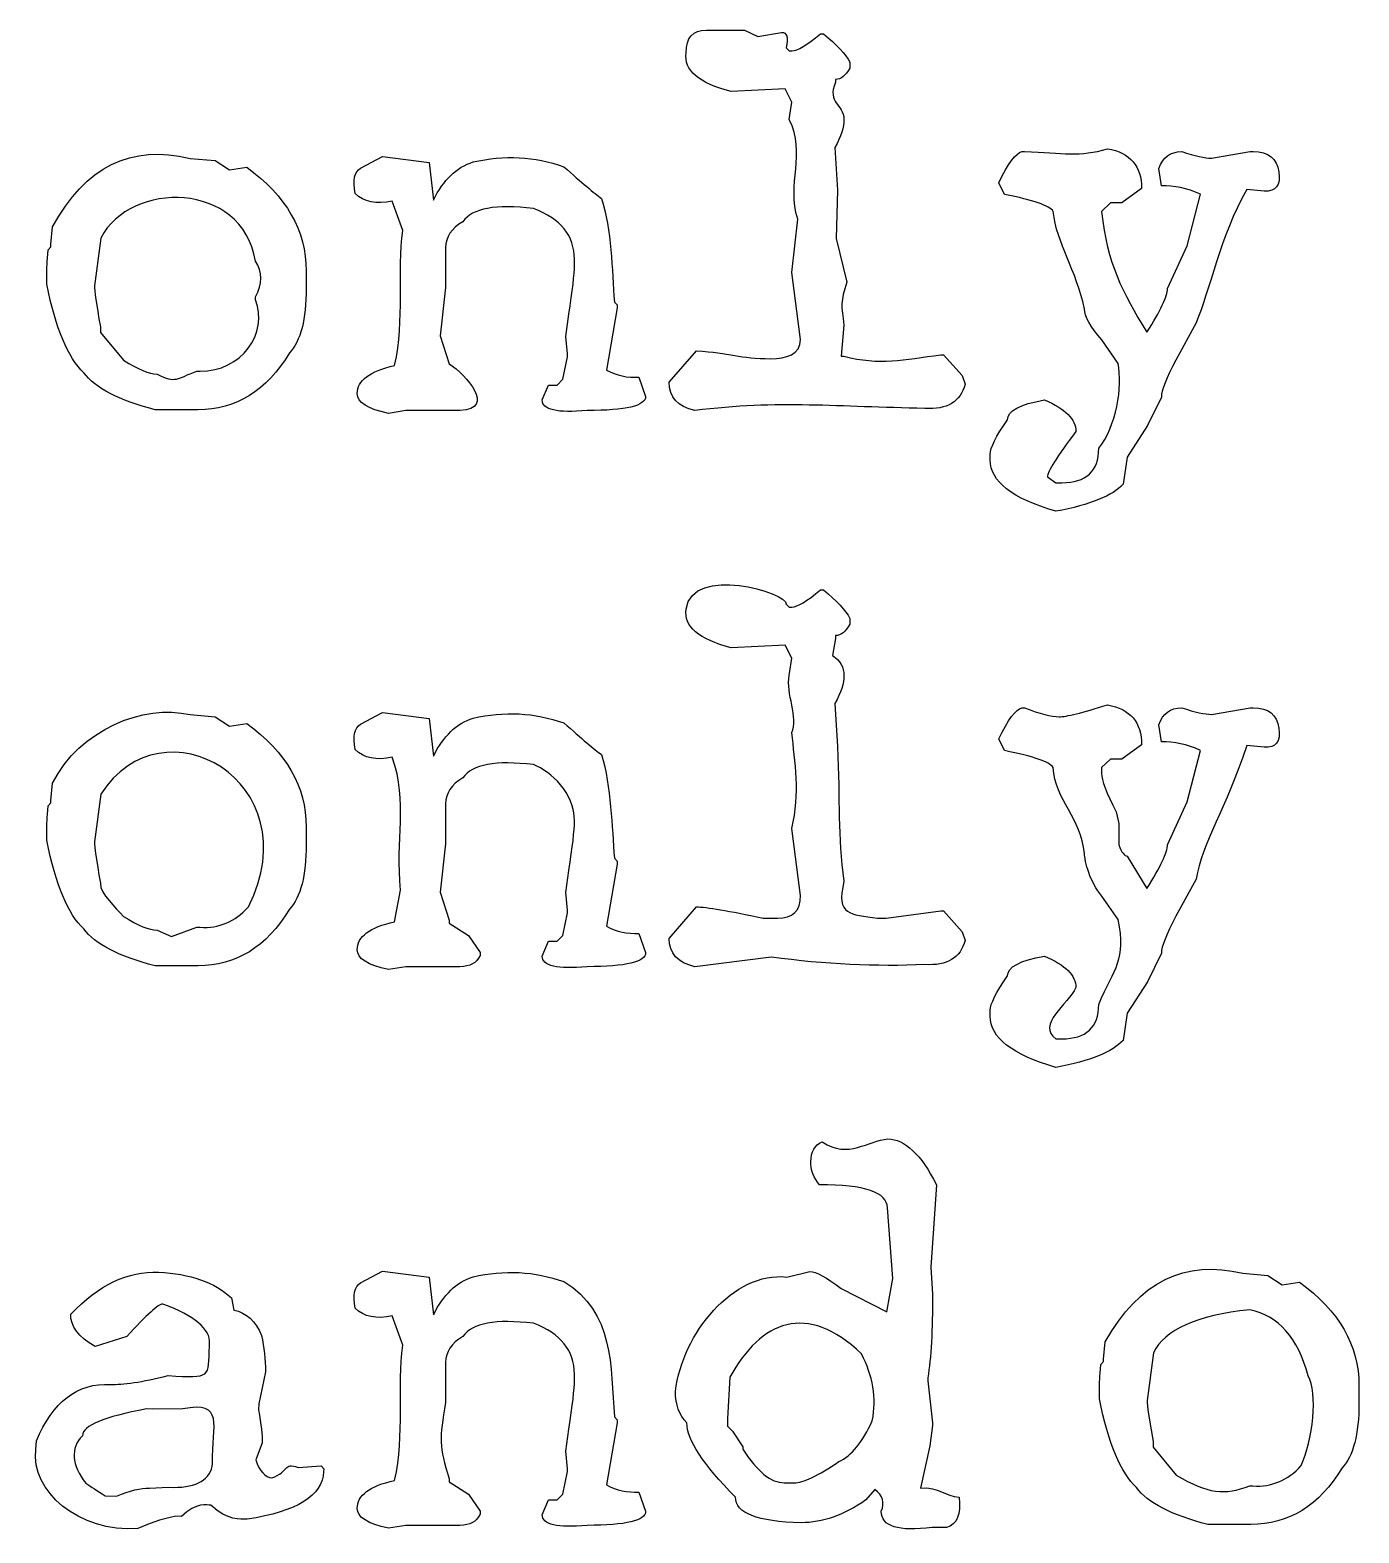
# Model space of a CAD drawing. Extents: x 1 to 11, y 10 to 119.
# Drawn here: x 0.87 to 10.97, y 94.71 to 106.13 of the extents above; entities that cross this region are included whole.
import ezdxf

# ---------------------------------------------------------------- set-up
doc = ezdxf.new("R2010")
doc.units = 0
doc.layers.add('Letters', color=7, linetype='CONTINUOUS')

msp = doc.modelspace()

# ---------------------------------------------------------------- linework, layer by layer
at = {"layer": 'Letters', "color": 7}
for p, q in [((6.014364, 106.127214), (6.303811, 106.127214)), ((6.303811, 106.127214), (6.404314, 106.078973)), ((6.404314, 106.078973), (6.585218, 106.111134)), ((6.880696, 106.101084), (6.902806, 106.101084)), ((6.621399, 105.992541), (6.64351, 105.97043)), ((6.64351, 105.97043), (6.66361, 105.97043)), ((7.103811, 105.883999), (7.103811, 105.839777)), ((6.613359, 105.680983), (6.201298, 105.660883)), ((6.66361, 105.58048), (6.613359, 105.680983)), ((6.995268, 105.753344), (6.995268, 105.731234)), ((6.64351, 105.449828), (6.66361, 105.58048)), ((6.991248, 105.236762), (7.009339, 104.911133)), ((9.0616, 105.226712), (9.0616, 105.226712)), ((2.090634, 105.15234), (2.281589, 105.136259)), ((2.090634, 105.15234), (2.090634, 105.15234)), ((2.281589, 105.136259), (2.390132, 105.065908)), ((3.385218, 105.079979), (3.552052, 105.16842)), ((3.552052, 105.16842), (3.907831, 105.122189)), ((3.907831, 105.122189), (3.939992, 104.836762)), ((8.410344, 105.204601), (8.432454, 105.204601)), ((9.85356, 105.15435), (10.147027, 105.204601)), ((10.147027, 105.204601), (10.169138, 105.204601)), ((2.390132, 105.065908), (2.520785, 105.086009)), ((9.47366, 104.945304), (9.45155, 105.075959)), ((3.345017, 104.887014), (3.345017, 104.887014)), ((7.009339, 104.911133), (7.001299, 104.545304)), ((8.279691, 104.878973), (8.235469, 104.967416)), ((9.320897, 104.923193), (9.170143, 104.814652)), ((9.668635, 104.489023), (9.769138, 104.880983)), ((10.25356, 104.905103), (10.120897, 104.917163)), ((3.706826, 104.605607), (3.626424, 104.828722)), ((9.083711, 104.814652), (9.017379, 104.75033)), ((9.170143, 104.814652), (9.083711, 104.814652)), ((6.66361, 104.286008), (6.707831, 104.690028)), ((1.031337, 104.501083), (1.045408, 104.631738)), ((1.411237, 104.547314), (1.362996, 104.185506)), ((7.001299, 104.545304), (7.081701, 104.211637)), ((1.011237, 104.458873), (1.031337, 104.480982)), ((1.031337, 104.480982), (1.031337, 104.501083)), ((4.032454, 104.474952), (4.032454, 104.171436)), ((9.517882, 104.163396), (9.668635, 104.489023)), ((2.973046, 104.298068), (2.973046, 104.167416)), ((5.011349, 104.34229), (5.011349, 104.386511)), ((1.001187, 104.197567), (1.001187, 104.283998)), ((6.729942, 103.777466), (6.66361, 104.286008)), ((2.587116, 104.078973), (2.587116, 104.101083)), ((4.032454, 104.171436), (3.990243, 103.803597)), ((4.945017, 103.799577), (4.969138, 103.968421)), ((5.334967, 104.016662), (5.254565, 103.5443)), ((5.314866, 104.060882), (5.334967, 104.038772)), ((5.334967, 104.038772), (5.334967, 104.016662)), ((1.409227, 103.871938), (1.409227, 103.829727)), ((7.05959, 103.886008), (7.037479, 103.648822)), ((9.734967, 103.902089), (9.582203, 103.620681)), ((1.409227, 103.829727), (1.584101, 103.618671)), ((3.990243, 103.803597), (4.060595, 103.590531)), ((4.959087, 103.666912), (4.945017, 103.799577)), ((9.142002, 103.594551), (9.019389, 103.773446)), ((4.922907, 103.473948), (4.959087, 103.644802)), ((4.959087, 103.644802), (4.959087, 103.666912)), ((5.730947, 103.451837), (5.937982, 103.691033)), ((7.037479, 103.648822), (7.05959, 103.648822)), ((7.795268, 103.660882), (7.815369, 103.660882)), ((7.815369, 103.660882), (7.958082, 103.502089)), ((2.142895, 103.53626), (2.167016, 103.53626)), ((7.958082, 103.502089), (7.980193, 103.435757)), ((4.766123, 103.317164), (4.814364, 103.429727)), ((4.814364, 103.429727), (4.880695, 103.429727)), ((4.880695, 103.429727), (4.922907, 103.473948)), ((5.501801, 103.490028), (5.552052, 103.343296)), ((9.47165, 103.339274), (9.365118, 103.122189)), ((2.150936, 103.242792), (1.825307, 103.242792)), ((3.728937, 103.236762), (3.598283, 103.214651)), ((4.140997, 103.236762), (3.728937, 103.236762)), ((9.365118, 103.122189), (9.212354, 102.882993)), ((8.171148, 102.860882), (8.171148, 102.905104)), ((9.212354, 102.882993), (9.180193, 102.675958)), ((8.605319, 102.73224), (8.66964, 102.688019)), ((8.66964, 102.688019), (8.713861, 102.688019)), ((6.880696, 101.873722), (6.902806, 101.873722)), ((6.621399, 101.76518), (6.64351, 101.743069)), ((6.621399, 101.76518), (6.621399, 101.76518)), ((6.64351, 101.743069), (6.66361, 101.743069)), ((7.103811, 101.656637), (7.103811, 101.612416)), ((6.613359, 101.453621), (6.201298, 101.433521)), ((6.66361, 101.353119), (6.613359, 101.453621)), ((6.995268, 101.503872), (6.973158, 101.37523)), ((6.995268, 101.525983), (6.995268, 101.503872)), ((6.64351, 101.222466), (6.66361, 101.353119)), ((6.991248, 101.0094), (7.009339, 100.683772)), ((9.0616, 100.99935), (9.0616, 100.99935)), ((2.090634, 100.924979), (2.281589, 100.908898)), ((2.090634, 100.924979), (2.090634, 100.924979)), ((2.281589, 100.908898), (2.390132, 100.838546)), ((3.385218, 100.852617), (3.552052, 100.941059)), ((3.552052, 100.941059), (3.907831, 100.894828)), ((3.907831, 100.894828), (3.939992, 100.6094)), ((8.410344, 100.97724), (8.432454, 100.97724)), ((9.85356, 100.926989), (10.147027, 100.97724)), ((10.147027, 100.97724), (10.169138, 100.97724)), ((2.390132, 100.838546), (2.520785, 100.858647)), ((9.47366, 100.717943), (9.45155, 100.848597)), ((3.345017, 100.659652), (3.345017, 100.659652)), ((8.279691, 100.651611), (8.235469, 100.740054)), ((9.320897, 100.695832), (9.170143, 100.58729)), ((9.668635, 100.261662), (9.769138, 100.653621)), ((10.25356, 100.677742), (10.120897, 100.689802)), ((9.083711, 100.58729), (9.017379, 100.522969)), ((9.170143, 100.58729), (9.083711, 100.58729)), ((9.017379, 100.522969), (9.017379, 100.478748)), ((1.031337, 100.273722), (1.045408, 100.404376)), ((1.411237, 100.319953), (1.362996, 99.958143)), ((1.011237, 100.231511), (1.031337, 100.253621)), ((1.031337, 100.253621), (1.031337, 100.273722)), ((4.032454, 100.247591), (4.032454, 99.944073)), ((9.127932, 100.18528), (9.148032, 100.098848)), ((9.517882, 99.936033), (9.668635, 100.261662)), ((2.973046, 100.070707), (2.973046, 99.940053)), ((9.148032, 100.098848), (9.148032, 99.936033)), ((1.001187, 99.970204), (1.001187, 100.056637)), ((6.729942, 99.550103), (6.66361, 100.058647)), ((4.032454, 99.944073), (3.990243, 99.576234)), ((9.212354, 99.849601), (9.361098, 99.604376)), ((4.945017, 99.572214), (4.969138, 99.741059)), ((5.334967, 99.7893), (5.254565, 99.316938)), ((5.314866, 99.833521), (5.334967, 99.81141)), ((5.334967, 99.81141), (5.334967, 99.7893)), ((9.734967, 99.674728), (9.582203, 99.39332)), ((3.644515, 99.351109), (3.690746, 99.590304)), ((3.990243, 99.576234), (4.060595, 99.363169)), ((4.959087, 99.439551), (4.945017, 99.572214)), ((9.142002, 99.367189), (9.019389, 99.546083)), ((4.922907, 99.246587), (4.959087, 99.417441)), ((4.959087, 99.417441), (4.959087, 99.439551)), ((5.730947, 99.224476), (5.937982, 99.463672)), ((7.381198, 99.37724), (7.795268, 99.433521)), ((7.795268, 99.433521), (7.815369, 99.433521)), ((7.815369, 99.433521), (7.958082, 99.274728)), ((1.839378, 99.286787), (1.949931, 99.238547)), ((1.949931, 99.238547), (2.142895, 99.308898)), ((2.142895, 99.308898), (2.167016, 99.308898)), ((4.060595, 99.363169), (4.060595, 99.341059)), ((4.060595, 99.341059), (4.207329, 99.246587)), ((6.446525, 99.37724), (6.555067, 99.37724)), ((7.314866, 99.37724), (7.381198, 99.37724)), ((7.958082, 99.274728), (7.980193, 99.208396)), ((4.207329, 99.246587), (4.293761, 99.115933)), ((4.766123, 99.089802), (4.814364, 99.202366)), ((4.814364, 99.202366), (4.880695, 99.202366)), ((4.880695, 99.202366), (4.922907, 99.246587)), ((5.501801, 99.262667), (5.552052, 99.115933)), ((4.293761, 99.115933), (4.293761, 99.093822)), ((6.506826, 99.081762), (5.925922, 99.009401)), ((9.47165, 99.111912), (9.365118, 98.894827)), ((2.150936, 99.015431), (1.825307, 99.015431)), ((3.728937, 99.009401), (3.598283, 98.98729)), ((4.140997, 99.009401), (3.728937, 99.009401)), ((9.365118, 98.894827), (9.212354, 98.655631)), ((8.171148, 98.633521), (8.171148, 98.677742)), ((9.212354, 98.655631), (9.180193, 98.448596)), ((8.66964, 98.460657), (8.713861, 98.460657)), ((7.393258, 97.699692), (7.393258, 97.699692)), ((6.808334, 97.504717), (6.808334, 97.526828)), ((7.763108, 97.351953), (7.718886, 96.724818)), ((7.431449, 96.638386), (7.389238, 97.177079)), ((1.851438, 96.686627), (1.851438, 96.686627)), ((3.385218, 96.606226), (3.552052, 96.694667)), ((3.552052, 96.694667), (3.907831, 96.648436)), ((3.907831, 96.648436), (3.939992, 96.363009)), ((6.625419, 96.650446), (6.800293, 96.692657)), ((7.718886, 96.724818), (7.732957, 96.519792)), ((10.090411, 96.678587), (10.281366, 96.662506)), ((10.090411, 96.678587), (10.090411, 96.678587)), ((10.281366, 96.662506), (10.389908, 96.592154)), ((7.037479, 96.562004), (7.385218, 96.38512)), ((7.385218, 96.38512), (7.431449, 96.638386)), ((10.389908, 96.592154), (10.520562, 96.612256)), ((2.406212, 96.491652), (2.424302, 96.39919)), ((3.345017, 96.413261), (3.345017, 96.413261)), ((3.706826, 96.131853), (3.626424, 96.354969)), ((1.610232, 96.198186), (1.369026, 96.121803)), ((2.237368, 96.125823), (2.239378, 96.145923)), ((9.031114, 96.02733), (9.045185, 96.157984)), ((9.411014, 96.073561), (9.362773, 95.711752)), ((4.032454, 96.001199), (4.032454, 95.697682)), ((9.011014, 95.98512), (9.031114, 96.007229)), ((9.031114, 96.007229), (9.031114, 96.02733)), ((2.663498, 95.930848), (2.613247, 95.685622)), ((5.011349, 95.868537), (5.011349, 95.912758)), ((6.193258, 95.888637), (6.175168, 95.575069)), ((6.193258, 95.888637), (6.193258, 95.888637)), ((7.696776, 95.884617), (7.696776, 95.862507)), ((7.696776, 95.862507), (7.732957, 95.542909)), ((9.000964, 95.723813), (9.000964, 95.810244)), ((10.972823, 95.824314), (10.972823, 95.693662)), ((1.803197, 95.645421), (1.758976, 95.647431)), ((2.034353, 95.649441), (1.803197, 95.645421)), ((2.613247, 95.685622), (2.611237, 95.641401)), ((5.334967, 95.542909), (5.254565, 95.070547)), ((5.314866, 95.587129), (5.334967, 95.565018)), ((5.334967, 95.565018), (5.334967, 95.542909)), ((6.175168, 95.575069), (6.175168, 95.516778)), ((6.175168, 95.516778), (6.213359, 95.478587)), ((7.732957, 95.520798), (7.710846, 95.368033)), ((7.732957, 95.542909), (7.732957, 95.520798)), ((0.918775, 95.339893), (0.922795, 95.404214)), ((1.272543, 95.444416), (1.272543, 95.444416)), ((2.637368, 95.390144), (2.589127, 95.261501)), ((4.945017, 95.325823), (4.969138, 95.494668)), ((6.213359, 95.478587), (6.291751, 95.359993)), ((9.409004, 95.398184), (9.409004, 95.355973)), ((4.959087, 95.193159), (4.945017, 95.325823)), ((6.291751, 95.359993), (6.291751, 95.341903)), ((7.710846, 95.368033), (7.640495, 95.046426)), ((9.409004, 95.355973), (9.583878, 95.144918)), ((2.259478, 95.21125), (2.261488, 95.23336)), ((2.912745, 95.20321), (3.085609, 95.21527)), ((3.085609, 95.21527), (3.107719, 95.193159)), ((3.107719, 95.193159), (3.105709, 95.171049)), ((4.922907, 95.000194), (4.959087, 95.171049)), ((4.959087, 95.171049), (4.959087, 95.193159)), ((1.781086, 95.044416), (1.92782, 95.052456)), ((4.060595, 95.116778), (4.060595, 95.094668)), ((4.060595, 95.094668), (4.207329, 95.000194)), ((6.605319, 95.086627), (6.681701, 95.086627)), ((10.142672, 95.062507), (10.166793, 95.062507)), ((1.445408, 94.988134), (1.53184, 94.984114)), ((4.207329, 95.000194), (4.293761, 94.869542)), ((4.766123, 94.843411), (4.814364, 94.955973)), ((4.814364, 94.955973), (4.880695, 94.955973)), ((4.880695, 94.955973), (4.922907, 95.000194)), ((5.501801, 95.016274), (5.552052, 94.869542)), ((7.294766, 95.036376), (7.226424, 94.955973)), ((2.024302, 94.83135), (1.982091, 94.833361)), ((4.293761, 94.869542), (4.293761, 94.847431)), ((3.728937, 94.763009), (3.598283, 94.740898)), ((4.140997, 94.763009), (3.728937, 94.763009)), ((7.83949, 94.746928), (7.730947, 94.746928)), ((10.150712, 94.769039), (9.825084, 94.769039))]:
    msp.add_line(p, q, dxfattribs=at)
for points in [[(5.85959, 105.954351), (5.85959, 106.070933), (5.911181, 106.128554), (6.014364, 106.127214)], [(6.585218, 106.111134), (6.625419, 106.111134), (6.637479, 106.071603), (6.621399, 105.992541)], [(6.66361, 105.97043), (6.705151, 105.97043), (6.777513, 106.013982), (6.880696, 106.101084)], [(6.902806, 106.101084), (7.005989, 106.018002), (7.07299, 105.94564), (7.103811, 105.883999)], [(6.201298, 105.660883), (5.956072, 105.725204), (5.84217, 105.823027), (5.85959, 105.954351)], [(7.103811, 105.839777), (7.07299, 105.782156), (7.036809, 105.753344), (6.995268, 105.753344)], [(6.995268, 105.731234), (6.926956, 105.56978), (7.057451, 105.568943), (7.05959, 105.449828)], [(6.707831, 104.690028), (6.623608, 104.962711), (6.773869, 105.185161), (6.64351, 105.449828)], [(7.05959, 105.449828), (7.05959, 105.390866), (7.036809, 105.319843), (6.991248, 105.236762)], [(1.045408, 104.631738), (1.295296, 105.091918), (1.643243, 105.263601), (2.090634, 105.15234)], [(8.432454, 105.204601), (8.725929, 105.195554), (8.850677, 105.161136), (9.0616, 105.226712)], [(9.0616, 105.226712), (9.234464, 105.19589), (9.320897, 105.094718), (9.320897, 104.923193)], [(3.939992, 104.836762), (4.015034, 104.989526), (4.115536, 105.086009), (4.241499, 105.126209)], [(4.241499, 105.126209), (4.477345, 105.17981), (4.707161, 105.167751), (4.930947, 105.090029)], [(8.235469, 104.967416), (8.307831, 105.114819), (8.366123, 105.193881), (8.410344, 105.204601)], [(9.45155, 105.075959), (9.481031, 105.161721), (9.539322, 105.204601), (9.626424, 105.204601)], [(9.626424, 105.204601), (9.726927, 105.171101), (9.802639, 105.15435), (9.85356, 105.15435)], [(10.169138, 105.204601), (10.285721, 105.204601), (10.350712, 105.15301), (10.364113, 105.049828)], [(2.587116, 104.372441), (2.486067, 104.982683), (1.638682, 104.985329), (1.411237, 104.547314)], [(2.520785, 105.086009), (2.822292, 104.867582), (2.973046, 104.604936), (2.973046, 104.298068)], [(3.345017, 104.887014), (3.326257, 104.986177), (3.339657, 105.050498), (3.385218, 105.079979)], [(4.930947, 105.090029), (5.06763, 104.968086), (5.162773, 104.887683), (5.216374, 104.848822)], [(10.364113, 105.049828), (10.378853, 104.946646), (10.342002, 104.898404), (10.25356, 104.905103)], [(3.626424, 104.828722), (3.505821, 104.801921), (3.412019, 104.821352), (3.345017, 104.887014)], [(8.64954, 104.75033), (8.621399, 104.793212), (8.498116, 104.836092), (8.279691, 104.878973)], [(9.769138, 104.880983), (9.664615, 104.926544), (9.566123, 104.947984), (9.47366, 104.945304)], [(10.120897, 104.917163), (9.916038, 104.556733), (9.839022, 104.148103), (9.734967, 103.902089)], [(4.699791, 104.77244), (4.414364, 104.807282), (4.235469, 104.77378), (4.163108, 104.671939)], [(5.011349, 104.386511), (5.011349, 104.564734), (4.907496, 104.693379), (4.699791, 104.77244)], [(5.216374, 104.848822), (5.293636, 104.614703), (5.297722, 104.303623), (5.314866, 104.060882)], [(4.163108, 104.671939), (4.076005, 104.621017), (4.032454, 104.555356), (4.032454, 104.474952)], [(8.886726, 104.010632), (8.826337, 104.305614), (8.675149, 104.502864), (8.64954, 104.75033)], [(9.017379, 104.75033), (9.06205, 104.346373), (9.17086, 104.145371), (9.361098, 103.831737)], [(3.644515, 103.578471), (3.725511, 103.926781), (3.661746, 104.290561), (3.706826, 104.605607)], [(1.001187, 104.283998), (1.001187, 104.309459), (1.004537, 104.36775), (1.011237, 104.458873)], [(2.587116, 104.101083), (2.642058, 104.198906), (2.642058, 104.289359), (2.587116, 104.372441)], [(4.969138, 103.968421), (4.997278, 104.147986), (5.011349, 104.272608), (5.011349, 104.34229)], [(1.282594, 103.524199), (1.163331, 103.635422), (1.069528, 103.859878), (1.001187, 104.197567)], [(1.362996, 104.185506), (1.362996, 104.150664), (1.378406, 104.046142), (1.409227, 103.871938)], [(7.081701, 104.211637), (7.032157, 104.066369), (7.038759, 104.029931), (7.05959, 103.886008)], [(2.167016, 103.53626), (2.477263, 103.530258), (2.691394, 103.824124), (2.587116, 104.078973)], [(2.973046, 104.167416), (2.973046, 103.92889), (2.930835, 103.764736), (2.846413, 103.674953)], [(9.361098, 103.831737), (9.46562, 103.99522), (9.517882, 104.105773), (9.517882, 104.163396)], [(9.019389, 103.773446), (8.930947, 103.873948), (8.886726, 103.95301), (8.886726, 104.010632)], [(6.50304, 103.630616), (6.619623, 103.630616), (6.729942, 103.662223), (6.729942, 103.777466)], [(1.584101, 103.618671), (1.695324, 103.548989), (1.780416, 103.514149), (1.839378, 103.514149)], [(2.846413, 103.674953), (2.670869, 103.386847), (2.439043, 103.242792), (2.150936, 103.242792)], [(5.937982, 103.691033), (6.195707, 103.674639), (6.267917, 103.630616), (6.50304, 103.630616)], [(7.05959, 103.648822), (7.331622, 103.579364), (7.511198, 103.622271), (7.795268, 103.660882)], [(9.582203, 103.620681), (9.508501, 103.482658), (9.47165, 103.388856), (9.47165, 103.339274)], [(1.825307, 103.242792), (1.54926, 103.313814), (1.368356, 103.407616), (1.282594, 103.524199)], [(1.839378, 103.514149), (1.98448, 103.439457), (1.987273, 103.479522), (2.142895, 103.53626)], [(3.361098, 103.365406), (3.361098, 103.464568), (3.45557, 103.535589), (3.644515, 103.578471)], [(4.060595, 103.590531), (4.185721, 103.512191), (4.421585, 103.247762), (4.140997, 103.236762)], [(5.254565, 103.5443), (5.330947, 103.502759), (5.413359, 103.484668), (5.501801, 103.490028)], [(8.995268, 102.949326), (9.128252, 103.115204), (9.179692, 103.417952), (9.142002, 103.594551)], [(5.925922, 103.236762), (5.795938, 103.266242), (5.730947, 103.337934), (5.730947, 103.451837)], [(7.980193, 103.435757), (7.945352, 103.303094), (7.84351, 103.242123), (7.674665, 103.252842)], [(3.598283, 103.214651), (3.440159, 103.248152), (3.361098, 103.298403), (3.361098, 103.365406)], [(5.107831, 103.236762), (4.880026, 103.215322), (4.766123, 103.242123), (4.766123, 103.317164)], [(5.552052, 103.343296), (5.552052, 103.272273), (5.403979, 103.236762), (5.107831, 103.236762)], [(7.674665, 103.252842), (7.022493, 103.263518), (6.560874, 103.315857), (5.925922, 103.236762)], [(8.301801, 103.166411), (8.301801, 103.233412), (8.395603, 103.283663), (8.583208, 103.317164)], [(8.583208, 103.317164), (8.742672, 103.250163), (8.822404, 103.170431), (8.822404, 103.077968)], [(8.171148, 102.905104), (8.171148, 102.953346), (8.214699, 103.040448), (8.301801, 103.166411)], [(8.822404, 103.077968), (8.677681, 102.886342), (8.605319, 102.7711), (8.605319, 102.73224)], [(8.713861, 102.688019), (8.901466, 102.688019), (8.995268, 102.775121), (8.995268, 102.949326)], [(8.66964, 102.470933), (8.337312, 102.567416), (8.171148, 102.697399), (8.171148, 102.860882)], [(9.180193, 102.675958), (9.102471, 102.588857), (8.932287, 102.520514), (8.66964, 102.470933)], [(5.85959, 101.726989), (5.910498, 102.070266), (6.630254, 101.850294), (6.621399, 101.76518)], [(6.66361, 101.743069), (6.705151, 101.743069), (6.777513, 101.78662), (6.880696, 101.873722)], [(6.902806, 101.873722), (7.005989, 101.79064), (7.07299, 101.718278), (7.103811, 101.656637)], [(6.201298, 101.433521), (5.956072, 101.497842), (5.84217, 101.595666), (5.85959, 101.726989)], [(7.103811, 101.612416), (7.07299, 101.554793), (7.036809, 101.525983), (6.995268, 101.525983)], [(6.973158, 101.37523), (7.030779, 101.335029), (7.05959, 101.284107), (7.05959, 101.222466)], [(6.66361, 100.788294), (6.713344, 100.900203), (6.618005, 101.089817), (6.64351, 101.222466)], [(7.05959, 101.222466), (7.05959, 101.163504), (7.036809, 101.092482), (6.991248, 101.0094)], [(1.045408, 100.404376), (1.251285, 100.811478), (1.736305, 101.008396), (2.090634, 100.924979)], [(2.534855, 99.463672), (3.01132, 100.417343), (1.882104, 101.055939), (1.411237, 100.319953)], [(8.695771, 100.908898), (8.746692, 100.908898), (8.868635, 100.939049), (9.0616, 100.99935)], [(9.0616, 100.99935), (9.234464, 100.968529), (9.320897, 100.867357), (9.320897, 100.695832)], [(3.939992, 100.6094), (4.015034, 100.762164), (4.115536, 100.858647), (4.241499, 100.898848)], [(4.241499, 100.898848), (4.477345, 100.952449), (4.707161, 100.940389), (4.930947, 100.862667)], [(8.235469, 100.740054), (8.307831, 100.887458), (8.366123, 100.96652), (8.410344, 100.97724)], [(8.432454, 100.97724), (8.547697, 100.931678), (8.635469, 100.908898), (8.695771, 100.908898)], [(9.45155, 100.848597), (9.481031, 100.934359), (9.539322, 100.97724), (9.626424, 100.97724)], [(9.626424, 100.97724), (9.726927, 100.943739), (9.802639, 100.926989), (9.85356, 100.926989)], [(10.169138, 100.97724), (10.285721, 100.97724), (10.350712, 100.925648), (10.364113, 100.822466)], [(2.520785, 100.858647), (2.822292, 100.640221), (2.973046, 100.377574), (2.973046, 100.070707)], [(3.345017, 100.659652), (3.326257, 100.758814), (3.339657, 100.823137), (3.385218, 100.852617)], [(4.930947, 100.862667), (5.06763, 100.740723), (5.162773, 100.660322), (5.216374, 100.62146)], [(6.66361, 100.058647), (6.729582, 100.330422), (6.684333, 100.566848), (6.66361, 100.788294)], [(10.364113, 100.822466), (10.378853, 100.719283), (10.342002, 100.671042), (10.25356, 100.677742)], [(3.626424, 100.60136), (3.505821, 100.57456), (3.412019, 100.59399), (3.345017, 100.659652)], [(7.009339, 100.683772), (7.03181, 100.258622), (7.008536, 100.011379), (7.05959, 99.658647)], [(8.64954, 100.522969), (8.621399, 100.56585), (8.498116, 100.608731), (8.279691, 100.651611)], [(9.769138, 100.653621), (9.664615, 100.699182), (9.566123, 100.720622), (9.47366, 100.717943)], [(10.120897, 100.689802), (9.963352, 100.211086), (9.780136, 99.946559), (9.734967, 99.674728)], [(3.690746, 99.590304), (3.647795, 99.976829), (3.750958, 100.255778), (3.626424, 100.60136)], [(4.699791, 100.545079), (4.414364, 100.57992), (4.235469, 100.546419), (4.163108, 100.444577)], [(5.011349, 100.114929), (5.010177, 100.33464), (4.837129, 100.490509), (4.699791, 100.545079)], [(5.216374, 100.62146), (5.290234, 100.381869), (5.296774, 100.066933), (5.314866, 99.833521)], [(4.163108, 100.444577), (4.076005, 100.393656), (4.032454, 100.327994), (4.032454, 100.247591)], [(8.886726, 99.869983), (8.864735, 100.137959), (8.663277, 100.273128), (8.64954, 100.522969)], [(9.017379, 100.478748), (9.017379, 100.429167), (9.05423, 100.331344), (9.127932, 100.18528)], [(1.001187, 100.056637), (1.001187, 100.082097), (1.004537, 100.140389), (1.011237, 100.231511)], [(4.969138, 99.741059), (4.997278, 99.920623), (5.011349, 100.045247), (5.011349, 100.114929)], [(1.282594, 99.296837), (1.163331, 99.408061), (1.069528, 99.632517), (1.001187, 99.970204)], [(1.362996, 99.958143), (1.362996, 99.923303), (1.378406, 99.81878), (1.409227, 99.644577)], [(2.973046, 99.940053), (2.973046, 99.701528), (2.930835, 99.537374), (2.846413, 99.447592)], [(9.019389, 99.546083), (8.930947, 99.646587), (8.886726, 99.812361), (8.886726, 99.869983)], [(9.148032, 99.936033), (9.169473, 99.878411), (9.190913, 99.849601), (9.212354, 99.849601)], [(9.361098, 99.604376), (9.46562, 99.767859), (9.517882, 99.878411), (9.517882, 99.936033)], [(1.409227, 99.644577), (1.406102, 99.559566), (1.528087, 99.458913), (1.584101, 99.39131)], [(7.05959, 99.658647), (6.996799, 99.390202), (7.106405, 99.413788), (7.314866, 99.37724)], [(6.555067, 99.37724), (6.67165, 99.37724), (6.729942, 99.434861), (6.729942, 99.550103)], [(1.584101, 99.39131), (1.695324, 99.321628), (1.780416, 99.286787), (1.839378, 99.286787)], [(2.846413, 99.447592), (2.670869, 99.159484), (2.439043, 99.015431), (2.150936, 99.015431)], [(2.167016, 99.308898), (2.309059, 99.299518), (2.431673, 99.351109), (2.534855, 99.463672)], [(5.937982, 99.463672), (6.013024, 99.463672), (6.182538, 99.434861), (6.446525, 99.37724)], [(9.582203, 99.39332), (9.508501, 99.255296), (9.47165, 99.161493), (9.47165, 99.111912)], [(1.825307, 99.015431), (1.54926, 99.086452), (1.368356, 99.180254), (1.282594, 99.296837)], [(3.361098, 99.138043), (3.361098, 99.237206), (3.45557, 99.308228), (3.644515, 99.351109)], [(5.254565, 99.316938), (5.330947, 99.275397), (5.413359, 99.257306), (5.501801, 99.262667)], [(8.995268, 98.721963), (9.116236, 99.010954), (9.2088, 99.054577), (9.142002, 99.367189)], [(5.925922, 99.009401), (5.795938, 99.038881), (5.730947, 99.110573), (5.730947, 99.224476)], [(7.980193, 99.208396), (7.945352, 99.075732), (7.84351, 99.014761), (7.674665, 99.025481)], [(3.598283, 98.98729), (3.440159, 99.02079), (3.361098, 99.071042), (3.361098, 99.138043)], [(4.293761, 99.093822), (4.26964, 99.037542), (4.218719, 99.009401), (4.140997, 99.009401)], [(5.107831, 99.009401), (4.880026, 98.987961), (4.766123, 99.014761), (4.766123, 99.089802)], [(5.552052, 99.115933), (5.552052, 99.044912), (5.403979, 99.009401), (5.107831, 99.009401)], [(7.674665, 99.025481), (7.307496, 99.00806), (6.918216, 99.026821), (6.506826, 99.081762)], [(8.301801, 98.939049), (8.301801, 99.00605), (8.395603, 99.056301), (8.583208, 99.089802)], [(8.583208, 99.089802), (8.742672, 99.022801), (8.822404, 98.943069), (8.822404, 98.850607)], [(8.171148, 98.677742), (8.171148, 98.725983), (8.214699, 98.813086), (8.301801, 98.939049)], [(8.822404, 98.850607), (8.763112, 98.727212), (8.518888, 98.564299), (8.66964, 98.460657)], [(8.713861, 98.460657), (8.901466, 98.460657), (8.995268, 98.54776), (8.995268, 98.721963)], [(8.66964, 98.243571), (8.337312, 98.340054), (8.171148, 98.470038), (8.171148, 98.633521)], [(9.180193, 98.448596), (9.102471, 98.361494), (8.932287, 98.293152), (8.66964, 98.243571)], [(6.808334, 97.526828), (6.808334, 97.60455), (6.837144, 97.654801), (6.894766, 97.677582)], [(6.894766, 97.677582), (7.090857, 97.54348), (7.246001, 97.691229), (7.393258, 97.699692)], [(7.393258, 97.699692), (7.520562, 97.699692), (7.643845, 97.58378), (7.763108, 97.351953)], [(6.872655, 97.351953), (6.829774, 97.405554), (6.808334, 97.456477), (6.808334, 97.504717)], [(7.389238, 97.177079), (7.389238, 97.293661), (7.217044, 97.351953), (6.872655, 97.351953)], [(9.045185, 96.157984), (9.299443, 96.615042), (9.653225, 96.78731), (10.090411, 96.678587)], [(1.184101, 96.369039), (1.397167, 96.591484), (1.619612, 96.697347), (1.851438, 96.686627)], [(1.851438, 96.686627), (2.091304, 96.675908), (2.276229, 96.610916), (2.406212, 96.491652)], [(3.939992, 96.363009), (4.015034, 96.515772), (4.115536, 96.612256), (4.241499, 96.652456)], [(4.241499, 96.652456), (4.477345, 96.706057), (4.707161, 96.693998), (4.930947, 96.616276)], [(5.779188, 95.782103), (5.830074, 96.22046), (6.221844, 96.696374), (6.625419, 96.650446)], [(6.800293, 96.692657), (6.847195, 96.692657), (6.926257, 96.649106), (7.037479, 96.562004)], [(3.345017, 96.413261), (3.326257, 96.512423), (3.339657, 96.576744), (3.385218, 96.606226)], [(4.930947, 96.616276), (5.315752, 96.379159), (5.285631, 95.976337), (5.314866, 95.587129)], [(10.520562, 96.612256), (10.822069, 96.393829), (10.972823, 96.131182), (10.972823, 95.824314)], [(1.883599, 96.44542), (1.851438, 96.446761), (1.760316, 96.364349), (1.610232, 96.198186)], [(2.239378, 96.145923), (2.244738, 96.254466), (2.126145, 96.354299), (1.883599, 96.44542)], [(3.626424, 96.354969), (3.505821, 96.328168), (3.412019, 96.347598), (3.345017, 96.413261)], [(7.192253, 96.065521), (6.780648, 96.466316), (6.42468, 96.316212), (6.193258, 95.888637)], [(7.732957, 96.519792), (7.732957, 96.246426), (7.720897, 96.034701), (7.696776, 95.884617)], [(1.369026, 96.121803), (1.241723, 96.195506), (1.180081, 96.277917), (1.184101, 96.369039)], [(2.424302, 96.39919), (2.518105, 96.380429), (2.587786, 96.316107), (2.633348, 96.206224)], [(4.699791, 96.298687), (4.414364, 96.333529), (4.235469, 96.300027), (4.163108, 96.198186)], [(5.011349, 95.912758), (5.011349, 96.090981), (4.907496, 96.219626), (4.699791, 96.298687)], [(10.142672, 96.4012), (9.739322, 96.359658), (9.495436, 96.250446), (9.411014, 96.073561)], [(10.586893, 95.898688), (10.510511, 96.189474), (10.362438, 96.356979), (10.142672, 96.4012)], [(2.633348, 96.206224), (2.652108, 96.115102), (2.662158, 96.02331), (2.663498, 95.930848)], [(4.163108, 96.198186), (4.076005, 96.147263), (4.032454, 96.081602), (4.032454, 96.001199)], [(1.9238, 95.900698), (2.254502, 95.883082), (2.229224, 95.883446), (2.237368, 96.125823)], [(3.644515, 95.104718), (3.725511, 95.453028), (3.661746, 95.816808), (3.706826, 96.131853)], [(7.274665, 95.556979), (7.308166, 95.731182), (7.280696, 95.900697), (7.192253, 96.065521)], [(9.000964, 95.810244), (9.000964, 95.835706), (9.004314, 95.893997), (9.011014, 95.98512)], [(0.922795, 95.404214), (1.046078, 95.703042), (1.233683, 95.846426), (1.485609, 95.834366)], [(1.485609, 95.834366), (1.578071, 95.830346), (1.724135, 95.852457), (1.9238, 95.900698)], [(4.969138, 95.494668), (4.997278, 95.674232), (5.011349, 95.798854), (5.011349, 95.868537)], [(10.534632, 95.21728), (10.620374, 95.40695), (10.663287, 95.771721), (10.586893, 95.898688)], [(5.86562, 95.542909), (5.807999, 95.60053), (5.779188, 95.680262), (5.779188, 95.782103)], [(1.758976, 95.647431), (1.437368, 95.58847), (1.275224, 95.520798), (1.272543, 95.444416)], [(2.261488, 95.23336), (2.255885, 95.532006), (2.358644, 95.706492), (2.034353, 95.649441)], [(2.611237, 95.641401), (2.631338, 95.530178), (2.640048, 95.446426), (2.637368, 95.390144)], [(4.032454, 95.697682), (3.98449, 95.421597), (3.979265, 95.363092), (4.060595, 95.116778)], [(9.282371, 95.050446), (9.163108, 95.161669), (9.069305, 95.386124), (9.000964, 95.723813)], [(9.362773, 95.711752), (9.362773, 95.676911), (9.378183, 95.572389), (9.409004, 95.398184)], [(10.972823, 95.693662), (10.972823, 95.455137), (10.930612, 95.290982), (10.84619, 95.2012)], [(6.235469, 94.978083), (5.988903, 95.225991), (5.86562, 95.414266), (5.86562, 95.542909)], [(7.021399, 95.247431), (7.116541, 95.292992), (7.200963, 95.396174), (7.274665, 95.556979)], [(1.272543, 95.444416), (1.180081, 95.346593), (1.188791, 95.22599), (1.298674, 95.082607)], [(1.694654, 94.738888), (1.246914, 94.705254), (0.874613, 95.028129), (0.918775, 95.339893)], [(6.291751, 95.341903), (6.400293, 95.171719), (6.504816, 95.086627), (6.605319, 95.086627)], [(1.92782, 95.052456), (2.120785, 95.044416), (2.231338, 95.097347), (2.259478, 95.21125)], [(3.105709, 95.171049), (3.097669, 94.988804), (2.904034, 94.868201), (2.524805, 94.80924)], [(2.589127, 95.261501), (2.619947, 95.173059), (2.660818, 95.127498), (2.71174, 95.124818)], [(2.71174, 95.124818), (2.842744, 95.165228), (2.796039, 95.246973), (2.912745, 95.20321)], [(6.681701, 95.086627), (6.748702, 95.086627), (6.861935, 95.140228), (7.021399, 95.247431)], [(10.84619, 95.2012), (10.670645, 94.913093), (10.43882, 94.769039), (10.150712, 94.769039)], [(10.166793, 95.062507), (10.308836, 95.053127), (10.431449, 95.104718), (10.534632, 95.21728)], [(1.298674, 95.082607), (1.336195, 95.057147), (1.385106, 95.025654), (1.445408, 94.988134)], [(1.53184, 94.984114), (1.633683, 95.028336), (1.716765, 95.048436), (1.781086, 95.044416)], [(3.361098, 94.891652), (3.361098, 94.990814), (3.45557, 95.061836), (3.644515, 95.104718)], [(5.254565, 95.070547), (5.330947, 95.029006), (5.413359, 95.010914), (5.501801, 95.016274)], [(7.640495, 95.046426), (7.785815, 95.057999), (7.82653, 94.983739), (7.933962, 94.978083)], [(9.825084, 94.769039), (9.549037, 94.840061), (9.368133, 94.933862), (9.282371, 95.050446)], [(9.583878, 95.144918), (9.828938, 95.00183), (9.950587, 94.990903), (10.142672, 95.062507)], [(2.249428, 94.916123), (2.217267, 94.917463), (2.142225, 94.941233), (2.024302, 94.83135)], [(6.733962, 94.783109), (6.401634, 94.789809), (6.235469, 94.8548), (6.235469, 94.978083)], [(7.226424, 94.955973), (7.06026, 94.84073), (6.896106, 94.783109), (6.733962, 94.783109)], [(7.343007, 94.869542), (7.371148, 94.935203), (7.355067, 94.990814), (7.294766, 95.036376)], [(7.933962, 94.978083), (7.950042, 94.84676), (7.918552, 94.769709), (7.83949, 94.746928)], [(1.982091, 94.833361), (1.864168, 94.806559), (1.768356, 94.775069), (1.694654, 94.738888)], [(2.524805, 94.80924), (2.471204, 94.81192), (2.379411, 94.79552), (2.249428, 94.916123)], [(3.598283, 94.740898), (3.440159, 94.774399), (3.361098, 94.82465), (3.361098, 94.891652)], [(4.293761, 94.847431), (4.26964, 94.79115), (4.218719, 94.763009), (4.140997, 94.763009)], [(5.107831, 94.763009), (4.880026, 94.741569), (4.766123, 94.76837), (4.766123, 94.843411)], [(5.552052, 94.869542), (5.552052, 94.79852), (5.403979, 94.763009), (5.107831, 94.763009)], [(7.730947, 94.746928), (7.47232, 94.713428), (7.343007, 94.754299), (7.343007, 94.869542)]]:
    msp.add_open_spline(points, degree=3, dxfattribs=at)

doc.saveas('drawing.dxf')
